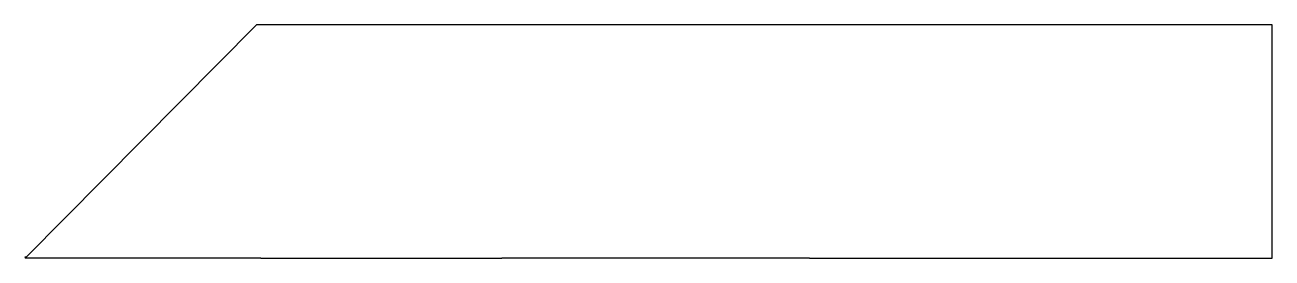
# Model space of a CAD drawing. Header units: millimetres. Extents: x -32.5 to 40.1, y 0 to 13.6.
import ezdxf

# ---------------------------------------------------------------- set-up
doc = ezdxf.new("R2010")
doc.units = ezdxf.units.MM
doc.layers.get('0').update_dxf_attribs({"linetype": 'CONTINUOUS'})

msp = doc.modelspace()

# ---------------------------------------------------------------- linework, layer by layer
msp.add_lwpolyline([(-18.974, 13.6), (-32.391, 0.055), (-32.453, 0.055), (-32.435, 0.011), (-18.726, 0.011), (-18.726, 0), (-4.716, 0), (-4.716, 0.011), (13.185, 0.011), (13.185, 0), (40.107, 0), (40.107, 13.6)], close=True)

doc.saveas('drawing.dxf')
